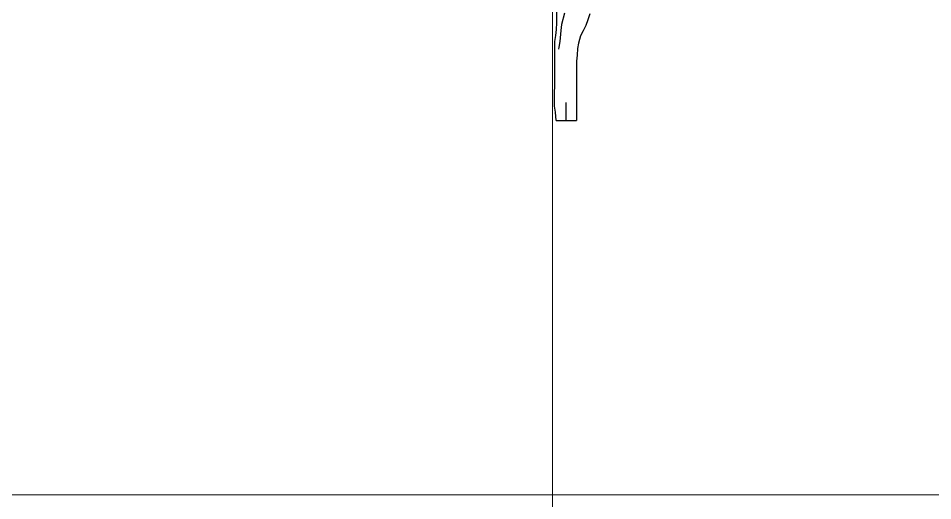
# Model space of a CAD drawing. Header units: millimetres. Extents: x 684983 to 685377, y 990360 to 990509.
# Drawn here: x 685178.075 to 685181.332, y 990432.018 to 990433.734 of the extents above; entities that cross this region are included whole.
import ezdxf

# ---------------------------------------------------------------- set-up
doc = ezdxf.new("R2010")
doc.units = ezdxf.units.MM
doc.layers.add('grid', color=8, linetype='Continuous', lineweight=9)
doc.layers.add('JACK  FRUIT TREE', color=7, linetype='Continuous')

# ---------------------------------------------------------------- blocks, each defined once
blk = doc.blocks.new('JT')
for p, q in [((-0.0304, 0.2448, 157.7266), (-0.0303, 0.3333, 157.7266)), ((-0.0124, 0.2675, 157.7266), (-0.0196, 0.2412, 157.7266)), ((0.0474, 0.2663, 157.7266), (0.0426, 0.2519, 157.7266)), ((-0.0316, 0.2293, 157.7266), (-0.0304, 0.2448, 157.7266)), ((-0.0196, 0.2412, 157.7266), (-0.0208, 0.2269, 157.7266)), ((0.0426, 0.2519, 157.7266), (0.0378, 0.2388, 157.7266)), ((-0.0328, 0.2149, 157.7266), (-0.0316, 0.2293, 157.7266)), ((-0.0208, 0.2269, 157.7266), (-0.0232, 0.2005, 157.7266)), ((0.0318, 0.2256, 157.7266), (0.0258, 0.2137, 157.7266)), ((0.0378, 0.2388, 157.7266), (0.0318, 0.2256, 157.7266)), ((-0.0353, 0.0953, 157.7266), (-0.0352, 0.2005, 157.7266)), ((-0.0352, 0.2005, 157.7266), (-0.0328, 0.2149, 157.7266)), ((-0.0232, 0.2005, 157.7266), (-0.0256, 0.1874, 157.7266)), ((0.021, 0.1969, 157.7266), (0.0186, 0.1837, 157.7266)), ((0.0258, 0.2137, 157.7266), (0.021, 0.1969, 157.7266)), ((-0.0256, 0.1874, 157.7266), (-0.0268, 0.1826, 157.7266)), ((0.0186, 0.1837, 157.7266), (0.0174, 0.1682, 157.7266)), ((0.0162, 0.1538, 157.7266), (0.0161, 0.0162, 157.7266)), ((0.0174, 0.1682, 157.7266), (0.0162, 0.1538, 157.7266)), ((-0.0365, 0.0785, 157.7266), (-0.0353, 0.0953, 157.7266)), ((-0.0365, 0.0474, 157.7266), (-0.0365, 0.0785, 157.7266)), ((-0.0341, 0.033, 157.7266), (-0.0365, 0.0474, 157.7266)), ((-0.0084, 0.0128, 157.7266), (-0.0084, 0.0558, 157.7266)), ((-0.0325, 0.0128, 157.7266), (-0.0341, 0.033, 157.7266)), ((-0.0325, 0.0128, 157.7266), (0.0158, 0.0128, 157.7266)), ((0.0161, 0.0162, 157.7266), (0.0158, 0.0128, 157.7266))]:
    blk.add_line(p, q)

msp = doc.modelspace()

# ---------------------------------------------------------------- linework, layer by layer
at = {"layer": 'grid'}
for p, q in [((685179.9771, 990509.1548), (685179.9771, 990370.8996)), ((685221.1591, 990432.0381), (685118.727, 990432.0381))]:
    msp.add_line(p, q, dxfattribs=at)

# ---------------------------------------------------------------- block references
at = {"layer": 'JACK  FRUIT TREE', "xscale": 1.5, "yscale": 1.5, "zscale": 1.5}
msp.add_blockref('JT', (685180.039, 990433.3509, -137.718), dxfattribs=at)

doc.saveas('drawing.dxf')
